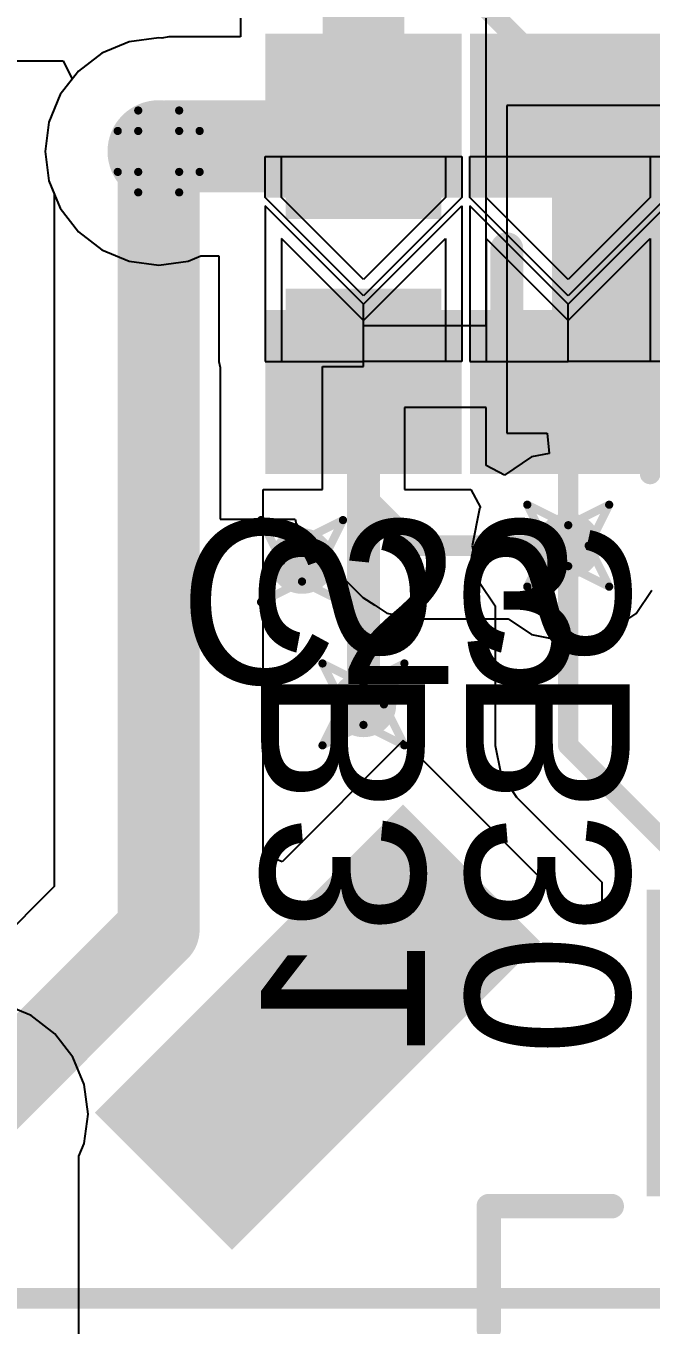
# Model space of a CAD drawing. Header units: millimetres. Extents: x 2.26 to 6.57, y 1.2 to 4.64.
# Drawn here: x 3.4509 to 3.6035, y 2.3164 to 2.6338 of the extents above; entities that cross this region are included whole.
import ezdxf

# ---------------------------------------------------------------- set-up
doc = ezdxf.new("R2010")
doc.units = ezdxf.units.MM
doc.header["$MEASUREMENT"] = 0
for name, color, linetype in [('BottomLayer', 5, 'Continuous'), ('BottomOverlay', 54, 'Continuous'), ('BottomPaste', 16, 'Continuous'), ('BottomSolder', 6, 'Continuous'), ('DrillDrawing', 1, 'Continuous'), ('MultiLayer', 9, 'Continuous'), ('TopLayer', 1, 'Continuous'), ('TopOverlay', 2, 'Continuous'), ('TopPaste', 8, 'Continuous'), ('TopSolder', 216, 'Continuous'), ('ViaHoleLayer', 16, 'Continuous')]:
    doc.layers.add(name, color=color, linetype=linetype)

# ---------------------------------------------------------------- blocks, each defined once
blk = doc.blocks.new('JP2_SMD_B_42')
at = {"layer": 'BottomLayer'}
for p, q in [((-0.02625, 0.02), (-0.02625, 0)), ((0.00375, 0.02), (-0.02625, 0.02)), ((-0.01625, 0), (0.00375, 0.02)), ((-0.00625, 0), (0.01375, 0.02)), ((0.01375, 0.02), (0.02375, 0.02)), ((0.02375, 0.02), (0.02375, -0.02)), ((-0.02625, -0.02), (-0.02625, 0)), ((-0.02625, 0), (-0.01625, 0)), ((-0.02625, 0), (-0.01625, 0)), ((-0.01625, 0), (0.00375, -0.02)), ((0.01375, -0.02), (-0.00625, 0)), ((0.00375, -0.02), (-0.02625, -0.02)), ((0.02375, -0.02), (0.01375, -0.02))]:
    blk.add_line(p, q, dxfattribs=at)
for points in [[(-0.01775, 0.02), (-0.04975, 0.02), (-0.01775, -0.02), (-0.04975, -0.02)], [(0.04975, 0.02), (0.01775, 0.02), (0.04975, -0.02), (0.01775, -0.02)]]:
    blk.add_solid(points, dxfattribs=at)
at = {"layer": 'BottomPaste'}
for p, q in [((-0.02625, 0.02), (-0.02625, 0)), ((0.00375, 0.02), (-0.02625, 0.02)), ((-0.01625, 0), (0.00375, 0.02)), ((-0.00625, 0), (0.01375, 0.02)), ((0.01375, 0.02), (0.02375, 0.02)), ((0.02375, 0.02), (0.02375, -0.02)), ((-0.02625, -0.02), (-0.02625, 0)), ((-0.02625, 0), (-0.01625, 0)), ((-0.02625, 0), (-0.01625, 0)), ((-0.01625, 0), (0.00375, -0.02)), ((0.01375, -0.02), (-0.00625, 0)), ((0.00375, -0.02), (-0.02625, -0.02)), ((0.02375, -0.02), (0.01375, -0.02))]:
    blk.add_line(p, q, dxfattribs=at)
for points in [[(-0.01775, 0.02), (-0.04975, 0.02), (-0.01775, -0.02), (-0.04975, -0.02)], [(0.04975, 0.02), (0.01775, 0.02), (0.04975, -0.02), (0.01775, -0.02)]]:
    blk.add_solid(points, dxfattribs=at)
at = {"layer": 'BottomSolder'}
for p, q in [((-0.02625, 0.024), (-0.02625, 0)), ((0.01175, 0.024), (-0.02625, 0.024)), ((-0.01225, 0), (0.01175, 0.024)), ((-0.01025, 0), (0.01375, 0.024)), ((0.01375, 0.024), (0.02375, 0.024)), ((0.02375, 0.024), (0.02375, -0.024)), ((-0.02625, -0.024), (-0.02625, 0)), ((-0.02625, 0), (-0.01225, 0)), ((-0.02625, 0), (-0.01225, 0)), ((-0.01225, 0), (0.01175, -0.024)), ((0.01375, -0.024), (-0.01025, 0)), ((0.01175, -0.024), (-0.02625, -0.024)), ((0.02375, -0.024), (0.01375, -0.024))]:
    blk.add_line(p, q, dxfattribs=at)
for points in [[(-0.01375, 0.024), (-0.05375, 0.024), (-0.01375, -0.024), (-0.05375, -0.024)], [(0.05375, 0.024), (0.01375, 0.024), (0.05375, -0.024), (0.01375, -0.024)]]:
    blk.add_solid(points, dxfattribs=at)
blk = doc.blocks.new('JP2_SMD_B_43')
at = {"layer": 'BottomLayer'}
for p, q in [((-0.02625, 0.02), (-0.02625, 0)), ((0.00375, 0.02), (-0.02625, 0.02)), ((-0.01625, 0), (0.00375, 0.02)), ((-0.00625, 0), (0.01375, 0.02)), ((0.01375, 0.02), (0.02375, 0.02)), ((0.02375, 0.02), (0.02375, -0.02)), ((-0.02625, -0.02), (-0.02625, 0)), ((-0.02625, 0), (-0.01625, 0)), ((-0.02625, 0), (-0.01625, 0)), ((-0.01625, 0), (0.00375, -0.02)), ((0.01375, -0.02), (-0.00625, 0)), ((0.00375, -0.02), (-0.02625, -0.02)), ((0.02375, -0.02), (0.01375, -0.02))]:
    blk.add_line(p, q, dxfattribs=at)
for points in [[(-0.01775, 0.02), (-0.04975, 0.02), (-0.01775, -0.02), (-0.04975, -0.02)], [(0.04975, 0.02), (0.01775, 0.02), (0.04975, -0.02), (0.01775, -0.02)]]:
    blk.add_solid(points, dxfattribs=at)
at = {"layer": 'BottomPaste'}
for p, q in [((-0.02625, 0.02), (-0.02625, 0)), ((0.00375, 0.02), (-0.02625, 0.02)), ((-0.01625, 0), (0.00375, 0.02)), ((-0.00625, 0), (0.01375, 0.02)), ((0.01375, 0.02), (0.02375, 0.02)), ((0.02375, 0.02), (0.02375, -0.02)), ((-0.02625, -0.02), (-0.02625, 0)), ((-0.02625, 0), (-0.01625, 0)), ((-0.02625, 0), (-0.01625, 0)), ((-0.01625, 0), (0.00375, -0.02)), ((0.01375, -0.02), (-0.00625, 0)), ((0.00375, -0.02), (-0.02625, -0.02)), ((0.02375, -0.02), (0.01375, -0.02))]:
    blk.add_line(p, q, dxfattribs=at)
for points in [[(-0.01775, 0.02), (-0.04975, 0.02), (-0.01775, -0.02), (-0.04975, -0.02)], [(0.04975, 0.02), (0.01775, 0.02), (0.04975, -0.02), (0.01775, -0.02)]]:
    blk.add_solid(points, dxfattribs=at)
at = {"layer": 'BottomSolder'}
for p, q in [((-0.02625, 0.024), (-0.02625, 0)), ((0.01175, 0.024), (-0.02625, 0.024)), ((-0.01225, 0), (0.01175, 0.024)), ((-0.01025, 0), (0.01375, 0.024)), ((0.01375, 0.024), (0.02375, 0.024)), ((0.02375, 0.024), (0.02375, -0.024)), ((-0.02625, -0.024), (-0.02625, 0)), ((-0.02625, 0), (-0.01225, 0)), ((-0.02625, 0), (-0.01225, 0)), ((-0.01225, 0), (0.01175, -0.024)), ((0.01375, -0.024), (-0.01025, 0)), ((0.01175, -0.024), (-0.02625, -0.024)), ((0.02375, -0.024), (0.01375, -0.024))]:
    blk.add_line(p, q, dxfattribs=at)
for points in [[(-0.01375, 0.024), (-0.05375, 0.024), (-0.01375, -0.024), (-0.05375, -0.024)], [(0.05375, 0.024), (0.01375, 0.024), (0.05375, -0.024), (0.01375, -0.024)]]:
    blk.add_solid(points, dxfattribs=at)
blk = doc.blocks.new('LQFP64_60')
at = {"layer": 'TopLayer'}
blk.add_solid([(-0.1875, 0.2571), (-0.21534, 0.28494), (-0.2571, 0.1875), (-0.28494, 0.21534)], dxfattribs=at)
at = {"layer": 'TopOverlay', "const_width": 0.006}
for points in [[(-0.19439, 0.1625), (-0.19439, 0.1925)], [(-0.19439, 0.1925), (-0.16439, 0.1925)]]:
    blk.add_lwpolyline(points, dxfattribs=at)
at = {"layer": 'TopOverlay', "const_width": 0.003}
for points in [[(-0.19589, 0.1925, 1), (-0.19289, 0.1925, 1)], [(-0.19589, 0.1925, 1), (-0.19289, 0.1925, 1)], [(-0.16589, 0.1925, 1), (-0.16289, 0.1925, 1)], [(-0.19589, 0.1625, 1), (-0.19289, 0.1625, 1)]]:
    blk.add_lwpolyline(points, format="xyb", close=True, dxfattribs=at)
at = {"layer": 'TopPaste'}
blk.add_solid([(-0.1875, 0.2571), (-0.21534, 0.28494), (-0.2571, 0.1875), (-0.28494, 0.21534)], dxfattribs=at)
at = {"layer": 'TopSolder'}
for points in [[(-0.18185, 0.2571), (-0.21534, 0.2906), (-0.2571, 0.18185), (-0.2906, 0.21534)], [(-0.13917, 0.26981), (-0.15583, 0.26981), (-0.13917, 0.19488), (-0.15583, 0.19488)]]:
    blk.add_solid(points, dxfattribs=at)
blk = doc.blocks.new('0603C_82')
at = {"layer": 'TopLayer'}
for points in [[(-0.0125, 0.015), (-0.0425, 0.015), (-0.0125, -0.015), (-0.0425, -0.015)], [(0.0425, 0.015), (0.0125, 0.015), (0.0425, -0.015), (0.0125, -0.015)]]:
    blk.add_solid(points, dxfattribs=at)
at = {"layer": 'TopOverlay', "const_width": 0.006}
for points in [[(-0.05, 0.02), (-0.025, 0.02)], [(-0.05, 0.02), (-0.05, -0.02)], [(0.025, 0.02), (0.05, 0.02)], [(0.05, 0.02), (0.05, -0.02)], [(-0.05, -0.02), (-0.025, -0.02)], [(0.025, -0.02), (0.05, -0.02)]]:
    blk.add_lwpolyline(points, dxfattribs=at)
at = {"layer": 'TopOverlay', "const_width": 0.003}
for points in [[(-0.0515, 0.02, 1), (-0.0485, 0.02, 1)], [(-0.0515, 0.02, 1), (-0.0485, 0.02, 1)], [(-0.0265, 0.02, 1), (-0.0235, 0.02, 1)], [(0.0235, 0.02, 1), (0.0265, 0.02, 1)], [(0.0485, 0.02, 1), (0.0515, 0.02, 1)], [(0.0485, 0.02, 1), (0.0515, 0.02, 1)], [(-0.0515, -0.02, 1), (-0.0485, -0.02, 1)], [(-0.0515, -0.02, 1), (-0.0485, -0.02, 1)], [(-0.0265, -0.02, 1), (-0.0235, -0.02, 1)], [(0.0235, -0.02, 1), (0.0265, -0.02, 1)], [(0.0485, -0.02, 1), (0.0515, -0.02, 1)], [(0.0485, -0.02, 1), (0.0515, -0.02, 1)]]:
    blk.add_lwpolyline(points, format="xyb", close=True, dxfattribs=at)
at = {"layer": 'TopPaste'}
for points in [[(-0.0125, 0.015), (-0.0425, 0.015), (-0.0125, -0.015), (-0.0425, -0.015)], [(0.0425, 0.015), (0.0125, 0.015), (0.0425, -0.015), (0.0125, -0.015)]]:
    blk.add_solid(points, dxfattribs=at)
at = {"layer": 'TopSolder'}
for points in [[(-0.0085, 0.019), (-0.0465, 0.019), (-0.0085, -0.019), (-0.0465, -0.019)], [(0.0465, 0.019), (0.0085, 0.019), (0.0465, -0.019), (0.0085, -0.019)]]:
    blk.add_solid(points, dxfattribs=at)
blk = doc.blocks.new('TAN_A_142')
at = {"layer": 'TopLayer'}
for points in [[(-0.085, 0.03), (-0.135, 0.03), (-0.085, -0.03), (-0.135, -0.03)], [(0.025, 0.03), (-0.025, 0.03), (0.025, -0.03), (-0.025, -0.03)]]:
    blk.add_solid(points, dxfattribs=at)
at = {"layer": 'TopOverlay'}
for points, const_width in [([(-0.15, -0.045), (-0.15, 0.045)], 0.008), ([(-0.1, 0.045), (-0.15, 0.045)], 0.008), ([(0.04, 0.045), (-0.005, 0.045)], 0.008), ([(0.04, 0.01), (0.04, 0.045)], 0.008), ([(0.04, -0.02), (0.04, 0)], 0.005), ([(0.05, -0.01), (0.03, -0.01)], 0.005), ([(0.04, -0.045), (0.04, -0.03)], 0.008), ([(-0.1, -0.045), (-0.15, -0.045)], 0.008), ([(0.04, -0.045), (-0.005, -0.045)], 0.008)]:
    blk.add_lwpolyline(points, dxfattribs=dict(at, const_width=const_width))
for points, const_width in [([(-0.152, 0.045, 1), (-0.148, 0.045, 1)], 0.004), ([(-0.152, 0.045, 1), (-0.148, 0.045, 1)], 0.004), ([(-0.102, 0.045, 1), (-0.098, 0.045, 1)], 0.004), ([(-0.007, 0.045, 1), (-0.003, 0.045, 1)], 0.004), ([(0.038, 0.045, 1), (0.042, 0.045, 1)], 0.004), ([(0.038, 0.045, 1), (0.042, 0.045, 1)], 0.004), ([(0.038, 0.01, 1), (0.042, 0.01, 1)], 0.004), ([(0.03875, 0, 1), (0.04125, 0, 1)], 0.0025), ([(0.02875, -0.01, 1), (0.03125, -0.01, 1)], 0.0025), ([(0.04875, -0.01, 1), (0.05125, -0.01, 1)], 0.0025), ([(0.03875, -0.02, 1), (0.04125, -0.02, 1)], 0.0025), ([(0.038, -0.03, 1), (0.042, -0.03, 1)], 0.004), ([(-0.152, -0.045, 1), (-0.148, -0.045, 1)], 0.004), ([(-0.152, -0.045, 1), (-0.148, -0.045, 1)], 0.004), ([(-0.102, -0.045, 1), (-0.098, -0.045, 1)], 0.004), ([(-0.007, -0.045, 1), (-0.003, -0.045, 1)], 0.004), ([(0.038, -0.045, 1), (0.042, -0.045, 1)], 0.004), ([(0.038, -0.045, 1), (0.042, -0.045, 1)], 0.004)]:
    blk.add_lwpolyline(points, format="xyb", close=True, dxfattribs=dict(at, const_width=const_width))
at = {"layer": 'TopPaste'}
for points in [[(-0.085, 0.03), (-0.135, 0.03), (-0.085, -0.03), (-0.135, -0.03)], [(0.025, 0.03), (-0.025, 0.03), (0.025, -0.03), (-0.025, -0.03)]]:
    blk.add_solid(points, dxfattribs=at)
at = {"layer": 'TopSolder'}
for points in [[(-0.081, 0.034), (-0.139, 0.034), (-0.081, -0.034), (-0.139, -0.034)], [(0.029, 0.034), (-0.029, 0.034), (0.029, -0.034), (-0.029, -0.034)]]:
    blk.add_solid(points, dxfattribs=at)

msp = doc.modelspace()

# ---------------------------------------------------------------- linework, layer by layer
at = {"layer": 'BottomLayer'}
for p, q in [((2.95325, 2.62531), (3.45995, 2.62531)), ((3.45995, 2.62531), (3.46217, 2.62082)), ((3.46217, 2.62082), (3.45925, 2.61702)), ((3.45925, 2.61702), (3.45648, 2.61033)), ((3.45648, 2.61033), (3.45553, 2.60315)), ((3.45553, 2.60315), (3.45648, 2.59597)), ((3.45648, 2.59597), (3.45925, 2.58928)), ((3.45925, 2.58928), (3.46365, 2.58354)), ((3.46365, 2.58354), (3.4694, 2.57913)), ((3.4694, 2.57913), (3.47609, 2.57636)), ((3.49045, 2.57636), (3.49359, 2.57766)), ((3.49359, 2.57766), (3.49797, 2.57766)), ((3.49797, 2.57766), (3.49797, 2.5519)), ((3.47609, 2.57636), (3.48327, 2.57541)), ((3.48327, 2.57541), (3.49045, 2.57636)), ((3.49797, 2.5519), (3.49827, 2.55042)), ((3.49827, 2.55042), (3.49827, 2.5134)), ((3.49827, 2.5134), (3.51662, 2.5134)), ((3.51662, 2.5134), (3.51678, 2.51257)), ((3.51678, 2.51257), (3.52065, 2.50678)), ((3.52065, 2.50678), (3.53315, 2.49428)), ((3.59985, 2.49032), (3.6037, 2.49608)), ((3.53315, 2.49428), (3.53315, 2.49428)), ((3.53315, 2.49428), (3.53605, 2.49235)), ((3.53605, 2.49235), (3.53894, 2.49042)), ((3.53894, 2.49042), (3.54577, 2.48906)), ((3.54577, 2.48906), (3.54577, 2.48906)), ((3.54577, 2.48906), (3.56857, 2.48906)), ((3.56857, 2.48906), (3.57429, 2.48523)), ((3.59224, 2.48523), (3.59985, 2.49032)), ((3.57429, 2.48523), (3.58327, 2.48345)), ((3.58327, 2.48345), (3.59224, 2.48523)), ((3.45214, 2.39217), (3.44545, 2.39494)), ((3.45788, 2.38776), (3.45214, 2.39217)), ((3.46229, 2.38202), (3.45788, 2.38776)), ((3.46506, 2.37533), (3.46229, 2.38202)), ((3.46601, 2.36815), (3.46506, 2.37533)), ((3.46506, 2.36097), (3.46601, 2.36815)), ((3.46376, 2.35783), (3.46506, 2.36097)), ((3.46376, 2.27371), (3.46376, 2.35783))]:
    msp.add_line(p, q, dxfattribs=at)
for points, const_width in [([(3.55827, 2.64315), (3.58327, 2.61815)], 0.005), ([(3.52452, 2.60315), (3.53327, 2.6119)], 0.02), ([(3.58327, 2.6119), (3.58327, 2.61815)], 0.005), ([(3.48327, 2.60315), (3.52452, 2.60315)], 0.02), ([(3.53327, 2.5194), (3.53327, 2.5444)], 0.005), ([(3.58327, 2.5069), (3.58327, 2.53565)], 0.005), ([(3.53327, 2.5194), (3.54577, 2.5069)], 0.005), ([(3.54577, 2.5069), (3.58327, 2.5069)], 0.005)]:
    msp.add_lwpolyline(points, dxfattribs=dict(at, const_width=const_width))
for points, const_width in [([(3.52827, 2.6119, 1), (3.53827, 2.6119, 1)], 0.01), ([(3.58202, 2.61815, 1), (3.58452, 2.61815, 1)], 0.0025), ([(3.58202, 2.61815, 1), (3.58452, 2.61815, 1)], 0.0025), ([(3.47702, 2.60315, 1), (3.48952, 2.60315, 1)], 0.0125), ([(3.47827, 2.60315, 1), (3.48827, 2.60315, 1)], 0.01), ([(3.51952, 2.60315, 1), (3.52952, 2.60315, 1)], 0.01), ([(3.51952, 2.60315, 1), (3.52952, 2.60315, 1)], 0.01), ([(3.58202, 2.6119, 1), (3.58452, 2.6119, 1)], 0.0025), ([(3.53202, 2.5444, 1), (3.53452, 2.5444, 1)], 0.0025), ([(3.58202, 2.53565, 1), (3.58452, 2.53565, 1)], 0.0025), ([(3.53202, 2.5194, 1), (3.53452, 2.5194, 1)], 0.0025), ([(3.53202, 2.5194, 1), (3.53452, 2.5194, 1)], 0.0025), ([(3.57927, 2.5069, 1), (3.58727, 2.5069, 1)], 0.008), ([(3.51427, 2.50315, 1), (3.52227, 2.50315, 1)], 0.008), ([(3.54452, 2.5069, 1), (3.54702, 2.5069, 1)], 0.0025), ([(3.54452, 2.5069, 1), (3.54702, 2.5069, 1)], 0.0025), ([(3.58202, 2.5069, 1), (3.58452, 2.5069, 1)], 0.0025), ([(3.58202, 2.5069, 1), (3.58452, 2.5069, 1)], 0.0025), ([(3.52927, 2.46815, 1), (3.53727, 2.46815, 1)], 0.008)]:
    msp.add_lwpolyline(points, format="xyb", close=True, dxfattribs=dict(at, const_width=const_width))
at = {"layer": 'DrillDrawing', "const_width": 0.002}
for points in [[(3.47827, 2.60815), (3.47827, 2.61315)], [(3.47827, 2.61315), (3.48827, 2.61315)], [(3.48827, 2.60815), (3.48827, 2.61315)], [(3.47327, 2.59815), (3.47327, 2.60815)], [(3.47327, 2.60815), (3.47827, 2.60815)], [(3.48827, 2.60815), (3.49327, 2.60815)], [(3.49327, 2.59815), (3.49327, 2.60815)], [(3.47327, 2.59815), (3.47827, 2.59815)], [(3.47827, 2.59315), (3.47827, 2.59815)], [(3.48827, 2.59815), (3.49327, 2.59815)], [(3.48827, 2.59315), (3.48827, 2.59815)], [(3.47827, 2.59315), (3.48827, 2.59315)], [(3.57327, 2.5169), (3.58327, 2.5119)], [(3.57327, 2.5169), (3.57827, 2.5069)], [(3.58327, 2.5119), (3.59327, 2.5169)], [(3.58827, 2.5069), (3.59327, 2.5169)], [(3.50827, 2.51315), (3.51827, 2.50815)], [(3.50827, 2.51315), (3.51327, 2.50315)], [(3.51827, 2.50815), (3.52827, 2.51315)], [(3.52327, 2.50315), (3.52827, 2.51315)], [(3.57327, 2.4969), (3.57827, 2.5069)], [(3.58827, 2.5069), (3.59327, 2.4969)], [(3.50827, 2.49315), (3.51327, 2.50315)], [(3.52327, 2.50315), (3.52827, 2.49315)], [(3.57327, 2.4969), (3.58327, 2.5019)], [(3.58327, 2.5019), (3.59327, 2.4969)], [(3.50827, 2.49315), (3.51827, 2.49815)], [(3.51827, 2.49815), (3.52827, 2.49315)], [(3.52327, 2.47815), (3.53327, 2.47315)], [(3.52327, 2.47815), (3.52827, 2.46815)], [(3.53327, 2.47315), (3.54327, 2.47815)], [(3.53827, 2.46815), (3.54327, 2.47815)], [(3.52327, 2.45815), (3.52827, 2.46815)], [(3.53827, 2.46815), (3.54327, 2.45815)], [(3.52327, 2.45815), (3.53327, 2.46315)], [(3.53327, 2.46315), (3.54327, 2.45815)]]:
    msp.add_lwpolyline(points, dxfattribs=at)
at = {"layer": 'DrillDrawing', "const_width": 0.001}
for points in [[(3.47777, 2.61315, 1), (3.47877, 2.61315, 1)], [(3.47777, 2.61315, 1), (3.47877, 2.61315, 1)], [(3.48777, 2.61315, 1), (3.48877, 2.61315, 1)], [(3.48777, 2.61315, 1), (3.48877, 2.61315, 1)], [(3.47277, 2.60815, 1), (3.47377, 2.60815, 1)], [(3.47277, 2.60815, 1), (3.47377, 2.60815, 1)], [(3.47777, 2.60815, 1), (3.47877, 2.60815, 1)], [(3.47777, 2.60815, 1), (3.47877, 2.60815, 1)], [(3.48777, 2.60815, 1), (3.48877, 2.60815, 1)], [(3.48777, 2.60815, 1), (3.48877, 2.60815, 1)], [(3.49277, 2.60815, 1), (3.49377, 2.60815, 1)], [(3.49277, 2.60815, 1), (3.49377, 2.60815, 1)], [(3.47277, 2.59815, 1), (3.47377, 2.59815, 1)], [(3.47277, 2.59815, 1), (3.47377, 2.59815, 1)], [(3.47777, 2.59815, 1), (3.47877, 2.59815, 1)], [(3.47777, 2.59815, 1), (3.47877, 2.59815, 1)], [(3.48777, 2.59815, 1), (3.48877, 2.59815, 1)], [(3.48777, 2.59815, 1), (3.48877, 2.59815, 1)], [(3.49277, 2.59815, 1), (3.49377, 2.59815, 1)], [(3.49277, 2.59815, 1), (3.49377, 2.59815, 1)], [(3.47777, 2.59315, 1), (3.47877, 2.59315, 1)], [(3.47777, 2.59315, 1), (3.47877, 2.59315, 1)], [(3.48777, 2.59315, 1), (3.48877, 2.59315, 1)], [(3.48777, 2.59315, 1), (3.48877, 2.59315, 1)], [(3.57277, 2.5169, 1), (3.57377, 2.5169, 1)], [(3.57277, 2.5169, 1), (3.57377, 2.5169, 1)], [(3.59277, 2.5169, 1), (3.59377, 2.5169, 1)], [(3.59277, 2.5169, 1), (3.59377, 2.5169, 1)], [(3.50777, 2.51315, 1), (3.50877, 2.51315, 1)], [(3.50777, 2.51315, 1), (3.50877, 2.51315, 1)], [(3.52777, 2.51315, 1), (3.52877, 2.51315, 1)], [(3.52777, 2.51315, 1), (3.52877, 2.51315, 1)], [(3.58277, 2.5119, 1), (3.58377, 2.5119, 1)], [(3.58277, 2.5119, 1), (3.58377, 2.5119, 1)], [(3.51777, 2.50815, 1), (3.51877, 2.50815, 1)], [(3.51777, 2.50815, 1), (3.51877, 2.50815, 1)], [(3.57777, 2.5069, 1), (3.57877, 2.5069, 1)], [(3.57777, 2.5069, 1), (3.57877, 2.5069, 1)], [(3.58777, 2.5069, 1), (3.58877, 2.5069, 1)], [(3.58777, 2.5069, 1), (3.58877, 2.5069, 1)], [(3.51277, 2.50315, 1), (3.51377, 2.50315, 1)], [(3.51277, 2.50315, 1), (3.51377, 2.50315, 1)], [(3.52277, 2.50315, 1), (3.52377, 2.50315, 1)], [(3.52277, 2.50315, 1), (3.52377, 2.50315, 1)], [(3.58277, 2.5019, 1), (3.58377, 2.5019, 1)], [(3.58277, 2.5019, 1), (3.58377, 2.5019, 1)], [(3.51777, 2.49815, 1), (3.51877, 2.49815, 1)], [(3.51777, 2.49815, 1), (3.51877, 2.49815, 1)], [(3.57277, 2.4969, 1), (3.57377, 2.4969, 1)], [(3.57277, 2.4969, 1), (3.57377, 2.4969, 1)], [(3.59277, 2.4969, 1), (3.59377, 2.4969, 1)], [(3.59277, 2.4969, 1), (3.59377, 2.4969, 1)], [(3.50777, 2.49315, 1), (3.50877, 2.49315, 1)], [(3.50777, 2.49315, 1), (3.50877, 2.49315, 1)], [(3.52777, 2.49315, 1), (3.52877, 2.49315, 1)], [(3.52777, 2.49315, 1), (3.52877, 2.49315, 1)], [(3.52277, 2.47815, 1), (3.52377, 2.47815, 1)], [(3.52277, 2.47815, 1), (3.52377, 2.47815, 1)], [(3.54277, 2.47815, 1), (3.54377, 2.47815, 1)], [(3.54277, 2.47815, 1), (3.54377, 2.47815, 1)], [(3.53277, 2.47315, 1), (3.53377, 2.47315, 1)], [(3.53277, 2.47315, 1), (3.53377, 2.47315, 1)], [(3.52777, 2.46815, 1), (3.52877, 2.46815, 1)], [(3.52777, 2.46815, 1), (3.52877, 2.46815, 1)], [(3.53777, 2.46815, 1), (3.53877, 2.46815, 1)], [(3.53777, 2.46815, 1), (3.53877, 2.46815, 1)], [(3.53277, 2.46315, 1), (3.53377, 2.46315, 1)], [(3.53277, 2.46315, 1), (3.53377, 2.46315, 1)], [(3.52277, 2.45815, 1), (3.52377, 2.45815, 1)], [(3.52277, 2.45815, 1), (3.52377, 2.45815, 1)], [(3.54277, 2.45815, 1), (3.54377, 2.45815, 1)], [(3.54277, 2.45815, 1), (3.54377, 2.45815, 1)]]:
    msp.add_lwpolyline(points, format="xyb", close=True, dxfattribs=at)
at = {"layer": 'MultiLayer'}
for points, const_width in [([(3.47702, 2.60315, 1), (3.48952, 2.60315, 1)], 0.0125), ([(3.57927, 2.5069, 1), (3.58727, 2.5069, 1)], 0.008), ([(3.51427, 2.50315, 1), (3.52227, 2.50315, 1)], 0.008), ([(3.52927, 2.46815, 1), (3.53727, 2.46815, 1)], 0.008)]:
    msp.add_lwpolyline(points, format="xyb", close=True, dxfattribs=dict(at, const_width=const_width))
at = {"layer": 'TopLayer'}
for p, q in [((3.50327, 2.63565), (3.50327, 2.63114)), ((3.56327, 2.57565), (3.56327, 2.63565)), ((3.48577, 2.63114), (3.48401, 2.63079)), ((3.50327, 2.63114), (3.48577, 2.63114)), ((3.47609, 2.62994), (3.4694, 2.62717)), ((3.48327, 2.63089), (3.47609, 2.62994)), ((3.48401, 2.63079), (3.48327, 2.63089)), ((3.4694, 2.62717), (3.46365, 2.62276)), ((3.46365, 2.62276), (3.45925, 2.61702)), ((3.45925, 2.61702), (3.45648, 2.61033)), ((3.65827, 2.6144), (3.56827, 2.6144)), ((3.56827, 2.6144), (3.56827, 2.5344)), ((3.45648, 2.61033), (3.45553, 2.60315)), ((3.45553, 2.60315), (3.45648, 2.59597)), ((3.45648, 2.59597), (3.45778, 2.59283)), ((3.45778, 2.59283), (3.45778, 2.42371)), ((3.56327, 2.56065), (3.56327, 2.57565)), ((3.53326, 2.55066), (3.53326, 2.56065)), ((3.53326, 2.56065), (3.56327, 2.56065)), ((3.52327, 2.52065), (3.52327, 2.55066)), ((3.52327, 2.55066), (3.53326, 2.55066)), ((3.56327, 2.54065), (3.54327, 2.54065)), ((3.54327, 2.54065), (3.54327, 2.52065)), ((3.56327, 2.5265), (3.56327, 2.54065)), ((3.56827, 2.5344), (3.57812, 2.5344)), ((3.57812, 2.5344), (3.57861, 2.52942)), ((3.56768, 2.52414), (3.56327, 2.5265)), ((3.57429, 2.52857), (3.56768, 2.52414)), ((3.57861, 2.52942), (3.57429, 2.52857)), ((3.50876, 2.43167), (3.50876, 2.52065)), ((3.50876, 2.52065), (3.52327, 2.52065)), ((3.54327, 2.52065), (3.55949, 2.52065)), ((3.55949, 2.52065), (3.56185, 2.51624)), ((3.5616, 2.51587), (3.55982, 2.5069)), ((3.56185, 2.51624), (3.5616, 2.51587)), ((3.55982, 2.5069), (3.5616, 2.49793)), ((3.5616, 2.49793), (3.56542, 2.4922)), ((3.56542, 2.4922), (3.56542, 2.45815)), ((3.54293, 2.4593), (3.51338, 2.42975)), ((3.58682, 2.41541), (3.54293, 2.4593)), ((3.56542, 2.45815), (3.56542, 2.45815)), ((3.56542, 2.45815), (3.56542, 2.45815)), ((3.56542, 2.45815), (3.56678, 2.45132)), ((3.56678, 2.45132), (3.57065, 2.44553)), ((3.57065, 2.44553), (3.59144, 2.42475)), ((3.51338, 2.42975), (3.50876, 2.43167)), ((3.59144, 2.42475), (3.59144, 2.41732)), ((3.45778, 2.42371), (3.42754, 2.39347)), ((3.59144, 2.41732), (3.58682, 2.41541))]:
    msp.add_line(p, q, dxfattribs=at)
for points, const_width in [([(3.53327, 2.60565), (3.53327, 2.69315)], 0.02), ([(3.48327, 2.60315), (3.48577, 2.60565)], 0.02), ([(3.48577, 2.60565), (3.53327, 2.60565)], 0.02), ([(3.48327, 2.41315), (3.48327, 2.60315)], 0.02), ([(3.53327, 2.46815), (3.53327, 2.55065)], 0.008), ([(3.58327, 2.45815), (3.58327, 2.5069)], 0.005), ([(3.58327, 2.45815), (3.61077, 2.43065)], 0.005), ([(3.43827, 2.36815), (3.48327, 2.41315)], 0.02), ([(3.18827, 2.32315), (3.63827, 2.32315)], 0.005)]:
    msp.add_lwpolyline(points, dxfattribs=dict(at, const_width=const_width))
for points, const_width in [([(3.47702, 2.60315, 1), (3.48952, 2.60315, 1)], 0.0125), ([(3.48077, 2.60565, 1), (3.49077, 2.60565, 1)], 0.01), ([(3.48077, 2.60565, 1), (3.49077, 2.60565, 1)], 0.01), ([(3.52827, 2.60565, 1), (3.53827, 2.60565, 1)], 0.01), ([(3.52827, 2.60565, 1), (3.53827, 2.60565, 1)], 0.01), ([(3.47827, 2.60315, 1), (3.48827, 2.60315, 1)], 0.01), ([(3.47827, 2.60315, 1), (3.48827, 2.60315, 1)], 0.01), ([(3.53127, 2.55065, 1), (3.53527, 2.55065, 1)], 0.004), ([(3.57927, 2.5069, 1), (3.58727, 2.5069, 1)], 0.008), ([(3.51427, 2.50315, 1), (3.52227, 2.50315, 1)], 0.008), ([(3.58202, 2.5069, 1), (3.58452, 2.5069, 1)], 0.0025), ([(3.52927, 2.46815, 1), (3.53727, 2.46815, 1)], 0.008), ([(3.53127, 2.46815, 1), (3.53527, 2.46815, 1)], 0.004), ([(3.58202, 2.45815, 1), (3.58452, 2.45815, 1)], 0.0025), ([(3.58202, 2.45815, 1), (3.58452, 2.45815, 1)], 0.0025), ([(3.47827, 2.41315, 1), (3.48827, 2.41315, 1)], 0.01), ([(3.47827, 2.41315, 1), (3.48827, 2.41315, 1)], 0.01)]:
    msp.add_lwpolyline(points, format="xyb", close=True, dxfattribs=dict(at, const_width=const_width))
at = {"layer": 'ViaHoleLayer'}
for points, const_width in [([(3.48002, 2.60315, 1), (3.48652, 2.60315, 1)], 0.0065), ([(3.58127, 2.5069, 1), (3.58527, 2.5069, 1)], 0.004), ([(3.51627, 2.50315, 1), (3.52027, 2.50315, 1)], 0.004), ([(3.53127, 2.46815, 1), (3.53527, 2.46815, 1)], 0.004)]:
    msp.add_lwpolyline(points, format="xyb", close=True, dxfattribs=dict(at, const_width=const_width))

# ---------------------------------------------------------------- block references
for name, p, rotation in [('TAN_A_142', (3.61327, 2.5744), 270), ('JP2_SMD_B_42', (3.53327, 2.57815), 90), ('0603C_82', (3.53327, 2.57815), 90), ('JP2_SMD_B_43', (3.58327, 2.57815), 90)]:
    msp.add_blockref(name, p, dxfattribs=dict(rotation=rotation))
msp.add_blockref('LQFP64_60', (3.75827, 2.15315))

# ---------------------------------------------------------------- texts
at = {"layer": 'BottomOverlay', "text_generation_flag": 2}
for s, p in [('SB31', (3.54827, 2.51315)), ('SB30', (3.59827, 2.51315))]:
    msp.add_text(s, height=0.04, rotation=90, dxfattribs=at).set_placement(p)
at = {"layer": 'TopOverlay'}
msp.add_text('C23', height=0.04, dxfattribs=at).set_placement((3.48827, 2.47315))

doc.saveas('drawing.dxf')
